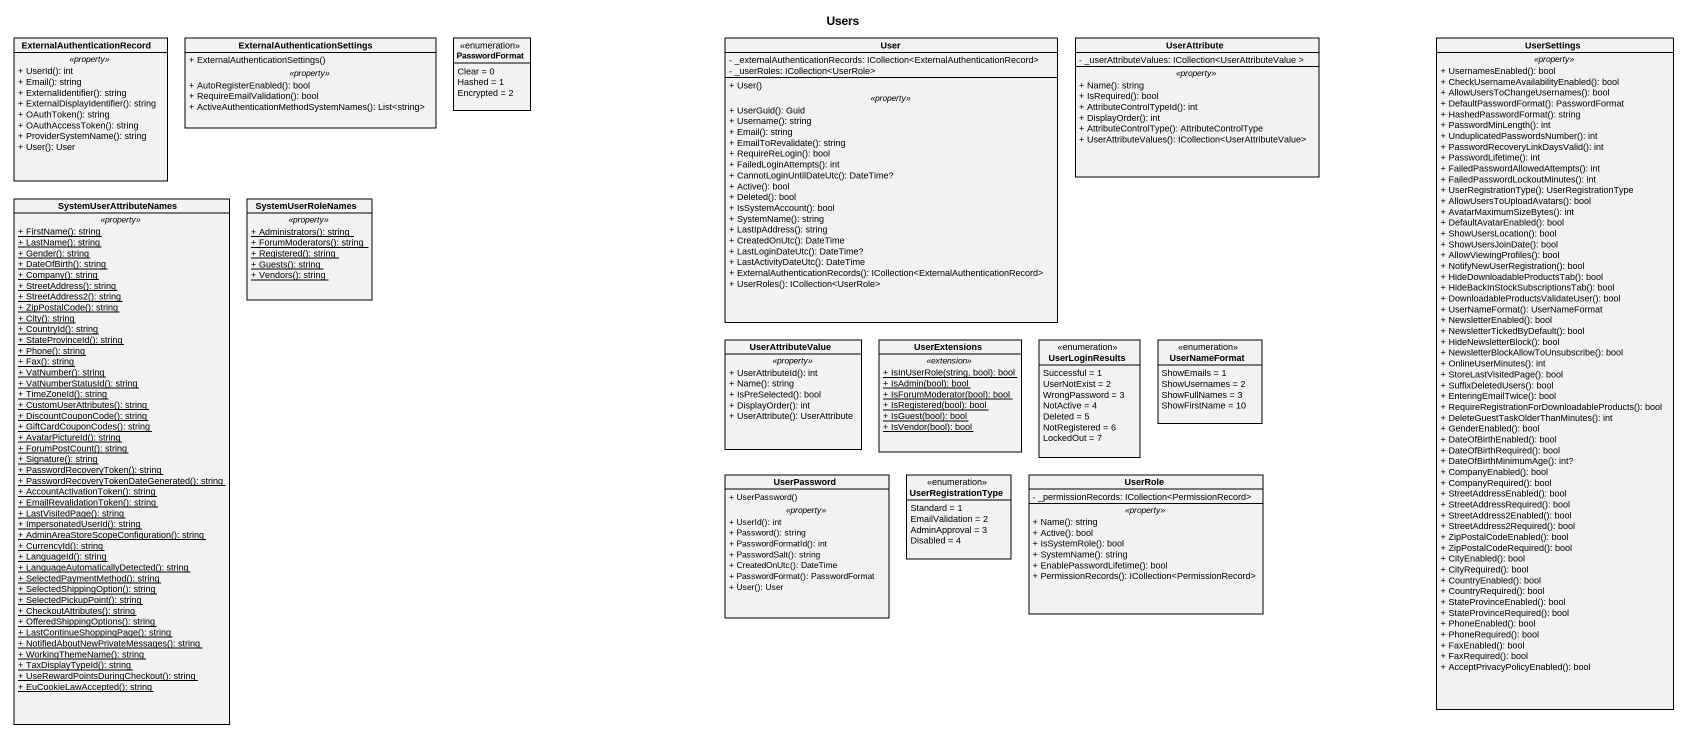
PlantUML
@startuml
title Users
hide circle
hide empty members
skinparam classAttributeIconSize 0
class ExternalAuthenticationRecord {
  .. <<property>> ..
  + UserId(): int
  + Email(): string
  + ExternalIdentifier(): string
  + ExternalDisplayIdentifier(): string
  + OAuthToken(): string
  + OAuthAccessToken(): string
  + ProviderSystemName(): string
  + User(): User
}
class "ExternalAuthenticationSettings" as ExternalAuthenticationSettin {
  + ExternalAuthenticationSettings()
  .. <<property>> ..
  + AutoRegisterEnabled(): bool
  + RequireEmailValidation(): bool
  + ActiveAuthenticationMethodSystemNames(): List<string>
}
enum PasswordFormat {
  Clear = 0
  Hashed = 1
  Encrypted = 2
}
class User {
  - _externalAuthenticationRecords: ICollection<ExternalAuthenticationRecord>
  - _userRoles: ICollection<UserRole>
  --
  + User()
  .. <<property>> ..
  + UserGuid(): Guid
  + Username(): string
  + Email(): string
  + EmailToRevalidate(): string
  + RequireReLogin(): bool
  + FailedLoginAttempts(): int
  + CannotLoginUntilDateUtc(): DateTime?
  + Active(): bool
  + Deleted(): bool
  + IsSystemAccount(): bool
  + SystemName(): string
  + LastIpAddress(): string
  + CreatedOnUtc(): DateTime
  + LastLoginDateUtc(): DateTime?
  + LastActivityDateUtc(): DateTime
  + ExternalAuthenticationRecords(): ICollection<ExternalAuthenticationRecord>
  + UserRoles(): ICollection<UserRole>
}
class UserAttribute {
  - _userAttributeValues: ICollection<UserAttributeValue >
  .. <<property>> ..
  + Name(): string
  + IsRequired(): bool
  + AttributeControlTypeId(): int
  + DisplayOrder(): int
  + AttributeControlType(): AttributeControlType
  + UserAttributeValues(): ICollection<UserAttributeValue>
}
class UserSettings {
  .. <<property>> ..
  + UsernamesEnabled(): bool
  + CheckUsernameAvailabilityEnabled(): bool
  + AllowUsersToChangeUsernames(): bool
  + DefaultPasswordFormat(): PasswordFormat
  + HashedPasswordFormat(): string
  + PasswordMinLength(): int
  + UnduplicatedPasswordsNumber(): int
  + PasswordRecoveryLinkDaysValid(): int
  + PasswordLifetime(): int
  + FailedPasswordAllowedAttempts(): int
  + FailedPasswordLockoutMinutes(): int
  + UserRegistrationType(): UserRegistrationType
  + AllowUsersToUploadAvatars(): bool
  + AvatarMaximumSizeBytes(): int
  + DefaultAvatarEnabled(): bool
  + ShowUsersLocation(): bool
  + ShowUsersJoinDate(): bool
  + AllowViewingProfiles(): bool
  + NotifyNewUserRegistration(): bool
  + HideDownloadableProductsTab(): bool
  + HideBackInStockSubscriptionsTab(): bool
  + DownloadableProductsValidateUser(): bool
  + UserNameFormat(): UserNameFormat
  + NewsletterEnabled(): bool
  + NewsletterTickedByDefault(): bool
  + HideNewsletterBlock(): bool
  + NewsletterBlockAllowToUnsubscribe(): bool
  + OnlineUserMinutes(): int
  + StoreLastVisitedPage(): bool
  + SuffixDeletedUsers(): bool
  + EnteringEmailTwice(): bool
  + RequireRegistrationForDownloadableProducts(): bool
  + DeleteGuestTaskOlderThanMinutes(): int
  + GenderEnabled(): bool
  + DateOfBirthEnabled(): bool
  + DateOfBirthRequired(): bool
  + DateOfBirthMinimumAge(): int?
  + CompanyEnabled(): bool
  + CompanyRequired(): bool
  + StreetAddressEnabled(): bool
  + StreetAddressRequired(): bool
  + StreetAddress2Enabled(): bool
  + StreetAddress2Required(): bool
  + ZipPostalCodeEnabled(): bool
  + ZipPostalCodeRequired(): bool
  + CityEnabled(): bool
  + CityRequired(): bool
  + CountryEnabled(): bool
  + CountryRequired(): bool
  + StateProvinceEnabled(): bool
  + StateProvinceRequired(): bool
  + PhoneEnabled(): bool
  + PhoneRequired(): bool
  + FaxEnabled(): bool
  + FaxRequired(): bool
  + AcceptPrivacyPolicyEnabled(): bool
}
class SystemUserAttributeNames {
  .. <<property>> ..
  {static} + FirstName(): string
  {static} + LastName(): string
  {static} + Gender(): string
  {static} + DateOfBirth(): string
  {static} + Company(): string
  {static} + StreetAddress(): string
  {static} + StreetAddress2(): string
  {static} + ZipPostalCode(): string
  {static} + City(): string
  {static} + CountryId(): string
  {static} + StateProvinceId(): string
  {static} + Phone(): string
  {static} + Fax(): string
  {static} + VatNumber(): string
  {static} + VatNumberStatusId(): string
  {static} + TimeZoneId(): string
  {static} + CustomUserAttributes(): string
  {static} + DiscountCouponCode(): string
  {static} + GiftCardCouponCodes(): string
  {static} + AvatarPictureId(): string
  {static} + ForumPostCount(): string
  {static} + Signature(): string
  {static} + PasswordRecoveryToken(): string
  {static} + PasswordRecoveryTokenDateGenerated(): string
  {static} + AccountActivationToken(): string
  {static} + EmailRevalidationToken(): string
  {static} + LastVisitedPage(): string
  {static} + ImpersonatedUserId(): string
  {static} + AdminAreaStoreScopeConfiguration(): string
  {static} + CurrencyId(): string
  {static} + LanguageId(): string
  {static} + LanguageAutomaticallyDetected(): string
  {static} + SelectedPaymentMethod(): string
  {static} + SelectedShippingOption(): string
  {static} + SelectedPickupPoint(): string
  {static} + CheckoutAttributes(): string
  {static} + OfferedShippingOptions(): string
  {static} + LastContinueShoppingPage(): string
  {static} + NotifiedAboutNewPrivateMessages(): string
  {static} + WorkingThemeName(): string
  {static} + TaxDisplayTypeId(): string
  {static} + UseRewardPointsDuringCheckout(): string
  {static} + EuCookieLawAccepted(): string
}
class SystemUserRoleNames {
  .. <<property>> ..
  {static} + Administrators(): string
  {static} + ForumModerators(): string
  {static} + Registered(): string
  {static} + Guests(): string
  {static} + Vendors(): string
}
class UserAttributeValue {
  .. <<property>> ..
  + UserAttributeId(): int
  + Name(): string
  + IsPreSelected(): bool
  + DisplayOrder(): int
  + UserAttribute(): UserAttribute
}
class UserExtensions {
  .. <<extension>> ..
  {static} + IsInUserRole(string, bool): bool
  {static} + IsAdmin(bool): bool
  {static} + IsForumModerator(bool): bool
  {static} + IsRegistered(bool): bool
  {static} + IsGuest(bool): bool
  {static} + IsVendor(bool): bool
}
enum UserLoginResults {
  Successful = 1
  UserNotExist = 2
  WrongPassword = 3
  NotActive = 4
  Deleted = 5
  NotRegistered = 6
  LockedOut = 7
}
enum UserNameFormat {
  ShowEmails = 1
  ShowUsernames = 2
  ShowFullNames = 3
  ShowFirstName = 10
}
class UserPassword {
  + UserPassword()
  .. <<property>> ..
  + UserId(): int
  + Password(): string
  + PasswordFormatId(): int
  + PasswordSalt(): string
  + CreatedOnUtc(): DateTime
  + PasswordFormat(): PasswordFormat
  + User(): User
}
enum UserRegistrationType {
  Standard = 1
  EmailValidation = 2
  AdminApproval = 3
  Disabled = 4
}
class UserRole {
  - _permissionRecords: ICollection<PermissionRecord>
  .. <<property>> ..
  + Name(): string
  + Active(): bool
  + IsSystemRole(): bool
  + SystemName(): string
  + EnablePasswordLifetime(): bool
  + PermissionRecords(): ICollection<PermissionRecord>
}
@enduml
